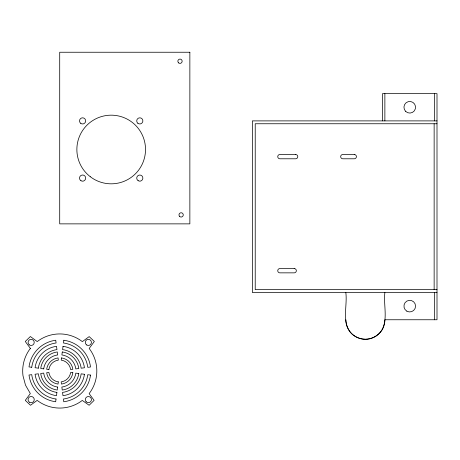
<?xml version="1.0" encoding="UTF-8"?>
<svg xmlns="http://www.w3.org/2000/svg" width="460" height="460" viewBox="0 0 460 460"><rect width="100%" height="100%" fill="white"/><g stroke="black" fill="none" stroke-linecap="round" stroke-linejoin="round"><path stroke-width="0.69" d="M437 120.888L252.362 120.888L252.362 292.514L437 292.514M437 123.751L255.225 123.751L255.225 289.65L437 289.65M30.509 348.599L25.283 341.469L30.371 336.53L37.22 341.573A37.064 37.064 0 0 1 82.351 341.619L89.182 336.605L94.34 341.469L89.182 348.467A37.064 37.064 0 0 1 89.142 393.599L94.116 400.384L89.142 405.26L82.288 400.43A37.064 37.064 0 0 1 37.162 400.384L30.509 405.26L25.283 400.384L30.325 393.536L25.495 385.152L23 375.803A37.064 37.064 0 0 1 30.371 348.41M345.822 292.514C347.639 305.854 341.205 322.517 351.543 333.563C355.287 337.099 360.197 339.129 365.349 339.279C372.221 339.164 378.718 335.415 382.254 329.521C387.918 318.084 383.37 304.658 384.87 292.514M434.637 93.644L434.637 120.888M434.637 292.514L434.637 319.757M434.142 123.751L434.142 289.65M384.87 93.644L384.87 120.888M382.507 120.888L382.507 93.644L437 93.644L437 319.757L384.87 319.757A19.521 19.521 0 0 1 365.349 339.279A19.521 19.521 0 0 1 345.822 319.757M56.039 399.021L55.677 401.758A31.021 31.021 0 0 1 28.991 375.021L31.728 374.664A28.267 28.267 0 0 0 56.039 399.021M56.913 392.409L56.482 395.675A24.892 24.892 0 0 1 35.075 374.227L38.347 373.796A21.591 21.591 0 0 0 56.913 392.409M57.626 387.061L57.23 390.04A19.205 19.205 0 0 1 40.71 373.491L43.694 373.1A16.198 16.198 0 0 0 57.626 387.061M58.311 381.88L58.017 384.088A13.202 13.202 0 0 1 46.667 372.709L48.875 372.422A10.971 10.971 0 0 0 58.311 381.88M61.49 357.914L61.197 360.128A10.971 10.971 0 0 1 70.633 369.581L72.841 369.294A13.202 13.202 0 0 0 61.49 357.914M62.278 351.963L61.887 354.942A16.198 16.198 0 0 1 75.82 368.903L78.798 368.512A19.205 19.205 0 0 0 62.278 351.963M63.032 346.328L62.594 349.6A21.591 21.591 0 0 1 81.167 368.207L84.439 367.776A24.892 24.892 0 0 0 63.032 346.328M63.836 340.25L63.474 342.982A28.267 28.267 0 0 1 87.779 367.339L90.516 366.982A31.021 31.021 0 0 0 63.836 340.25M189.859 52.244L59.708 52.244L59.708 223.865L189.859 223.865L189.859 52.244M295.699 154.497L279.967 154.497A2.145 2.145 0 0 0 277.748 156.572A2.145 2.145 0 0 0 279.818 158.786L295.55 158.786A2.145 2.145 0 0 0 297.769 156.716A2.145 2.145 0 0 0 295.699 154.497M354.263 154.497L342.821 154.497A2.145 2.145 0 0 0 340.676 156.642A2.145 2.145 0 0 0 342.821 158.786L354.263 158.786A2.145 2.145 0 0 0 356.408 156.642A2.145 2.145 0 0 0 354.263 154.497M294.193 268.554L279.893 268.554A2.145 2.145 0 0 0 277.748 270.698A2.145 2.145 0 0 0 279.893 272.849L294.193 272.849A2.145 2.145 0 0 0 296.338 270.698A2.145 2.145 0 0 0 294.193 268.554M31.734 367.287L29.003 366.919A31.021 31.021 0 0 1 55.735 340.239L56.091 342.976A28.267 28.267 0 0 0 31.734 367.287M38.352 368.161L35.081 367.73A24.892 24.892 0 0 1 56.528 346.322L56.959 349.594A21.591 21.591 0 0 0 38.352 368.161M43.694 368.874L40.716 368.477A19.205 19.205 0 0 1 57.27 351.957L57.655 354.942A16.198 16.198 0 0 0 43.694 368.874M48.881 369.558L46.667 369.265A13.202 13.202 0 0 1 58.046 357.914L58.334 360.122A10.971 10.971 0 0 0 48.881 369.558M72.841 372.738L70.633 372.445A10.971 10.971 0 0 1 61.174 381.88L61.468 384.088A13.202 13.202 0 0 0 72.841 372.738M78.792 373.526L75.814 373.135A16.198 16.198 0 0 1 61.853 387.061L62.244 390.046A19.205 19.205 0 0 0 78.792 373.526M84.433 374.273L81.161 373.842A21.591 21.591 0 0 1 62.554 392.414L62.98 395.686A24.892 24.892 0 0 0 84.433 374.273M90.511 375.084L87.774 374.722A28.267 28.267 0 0 1 63.417 399.027L63.773 401.764A31.021 31.021 0 0 0 90.511 375.084M406.847 311.167A5.813 5.813 0 0 0 415.57 306.136A5.813 5.813 0 0 0 406.847 301.099A5.813 5.813 0 0 0 406.847 311.167M405.645 111.377A5.813 5.813 0 0 0 415.368 108.773A5.813 5.813 0 0 0 408.25 101.654A5.813 5.813 0 0 0 405.645 111.377M29.348 344.885A3.076 3.076 0 0 0 34.207 342.717A3.076 3.076 0 0 0 29.9 339.589A3.076 3.076 0 0 0 29.348 344.885M86.756 344.988A3.047 3.047 0 0 0 91.408 342.487A3.047 3.047 0 0 0 86.917 339.716A3.047 3.047 0 0 0 86.756 344.988M86.187 401.775A3.07 3.07 0 0 0 91.327 400.401A3.07 3.07 0 0 0 87.561 396.641A3.07 3.07 0 0 0 86.187 401.775M29.515 402.235A3.093 3.093 0 0 0 34.247 399.705A3.093 3.093 0 0 0 29.687 396.876A3.093 3.093 0 0 0 29.515 402.235M90.275 176.709A34.322 34.322 0 0 0 145.222 154.008A34.322 34.322 0 0 0 98.095 117.771A34.322 34.322 0 0 0 90.275 176.709M138.149 180.694A3.076 3.076 0 0 0 142.87 178.233A3.076 3.076 0 0 0 138.379 175.375A3.076 3.076 0 0 0 138.149 180.694M137.856 123.274A3.076 3.076 0 0 0 142.836 121.382A3.076 3.076 0 0 0 138.707 118.019A3.076 3.076 0 0 0 137.856 123.274M80.787 123.383A3.076 3.076 0 0 0 85.652 121.21A3.076 3.076 0 0 0 81.34 118.082A3.076 3.076 0 0 0 80.787 123.383M80.96 180.728A3.093 3.093 0 0 0 85.686 178.198A3.093 3.093 0 0 0 81.132 175.369A3.093 3.093 0 0 0 80.96 180.728M178.658 62.905A2.145 2.145 0 0 0 182.125 61.565A2.145 2.145 0 0 0 179.233 59.231A2.145 2.145 0 0 0 178.658 62.905M179.768 216.562A2.145 2.145 0 0 0 183.241 215.245A2.145 2.145 0 0 0 180.366 212.894A2.145 2.145 0 0 0 179.768 216.562"/></g></svg>
